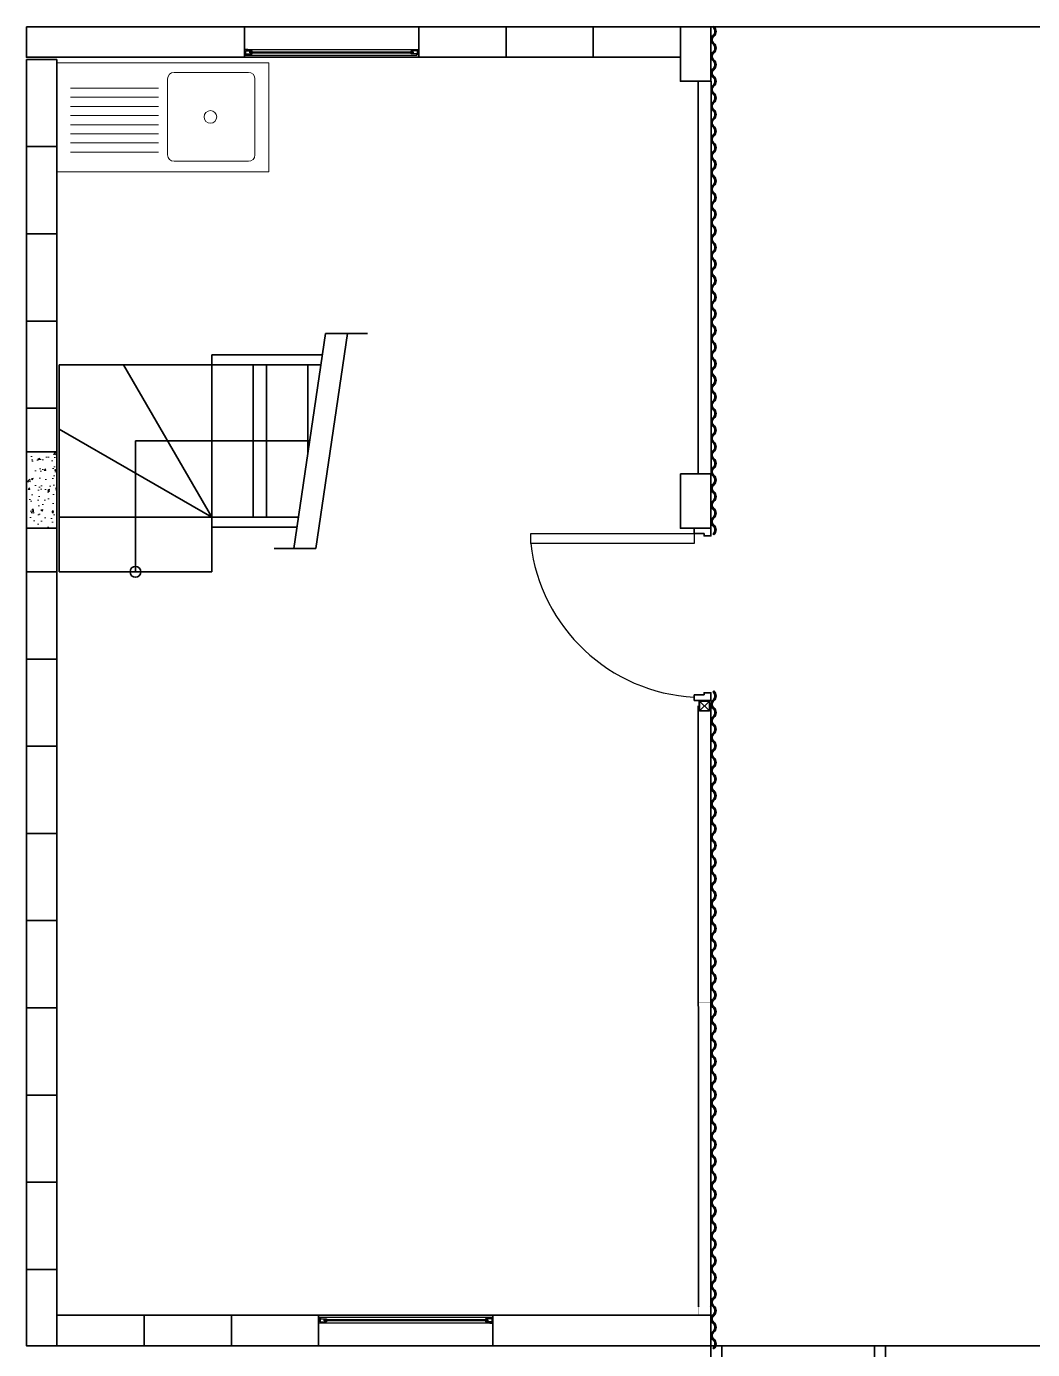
# Model space of a CAD drawing. Header units: metres. Extents: x 0 to 9.23, y -3.5 to 6.05.
# Drawn here: x 0 to 4.61, y -0.02 to 6.05 of the extents above; entities that cross this region are included whole.
import ezdxf

# ---------------------------------------------------------------- set-up
doc = ezdxf.new("R2010")
doc.units = ezdxf.units.M
doc.header["$LTSCALE"] = 5
doc.header["$MEASUREMENT"] = 0
for name, color, linetype, lineweight, true_color in [('A-DOOR-FULL', 4, 'Continuous', 25, 0x00ffff), ('A-FLOR-PATT', 8, 'Continuous', 18, 0x808080), ('A-FURN', 8, 'Continuous', 18, 0x808080), ('A-GLAZ-FULL', 4, 'Continuous', 25, 0x00ffff)]:
    doc.layers.add(name, color=color, linetype=linetype, lineweight=lineweight, true_color=true_color)
doc.layers.add('A-FLOR-LEVL', color=7, linetype='Continuous', lineweight=35)
doc.layers.add('A-WALL-FULL', color=7, linetype='Continuous', lineweight=35)

msp = doc.modelspace()

# ---------------------------------------------------------------- hatches: boundary and pattern name
at = {"layer": 'A-FLOR-PATT', "transparency": 33554687}
for points in [[(0.9994, 5.9462), (0.9994, 5.92), (1.0161, 5.92), (1.0161, 5.9225), (1.0019, 5.9225), (1.0019, 5.9437), (1.0161, 5.9437), (1.0161, 5.9462)], [(0.9994, 5.9462), (0.9994, 5.92), (1.0161, 5.92), (1.0161, 5.9225), (1.0019, 5.9225), (1.0019, 5.9437), (1.0161, 5.9437), (1.0161, 5.9462)], [(0.9994, 5.9462), (0.9994, 5.92), (1.0161, 5.92), (1.0161, 5.9225), (1.0019, 5.9225), (1.0019, 5.9437), (1.0161, 5.9437), (1.0161, 5.9462)], [(1.0161, 5.9437), (1.0161, 5.9462), (0.9994, 5.9462), (0.9994, 5.92), (1.0161, 5.92), (1.0161, 5.9225), (1.0019, 5.9225), (1.0019, 5.9437)], [(1.7999, 5.9462), (1.7999, 5.92), (1.7833, 5.92), (1.7833, 5.9225), (1.7974, 5.9225), (1.7974, 5.9437), (1.7833, 5.9437), (1.7833, 5.9462)], [(1.7999, 5.9462), (1.7999, 5.92), (1.7833, 5.92), (1.7833, 5.9225), (1.7974, 5.9225), (1.7974, 5.9437), (1.7833, 5.9437), (1.7833, 5.9462)], [(1.7999, 5.9462), (1.7999, 5.92), (1.7833, 5.92), (1.7833, 5.9225), (1.7974, 5.9225), (1.7974, 5.9437), (1.7833, 5.9437), (1.7833, 5.9462)], [(1.7833, 5.9437), (1.7833, 5.9462), (1.8, 5.9462), (1.8, 5.92), (1.7833, 5.92), (1.7833, 5.9225), (1.7975, 5.9225), (1.7975, 5.9437)], [(1.3567, 0.1062), (1.3567, 0.1037), (1.34, 0.1037), (1.34, 0.13), (1.3567, 0.13), (1.3567, 0.1275), (1.3425, 0.1275), (1.3425, 0.1062)], [(2.1249, 0.1062), (2.1249, 0.1037), (2.1416, 0.1037), (2.1416, 0.13), (2.1249, 0.13), (2.1249, 0.1275), (2.1391, 0.1275), (2.1391, 0.1062)]]:
    msp.add_hatch(color=256, dxfattribs=at).paths.add_polyline_path(points, flags=0)
h = msp.add_hatch(dxfattribs=at)
h.set_pattern_fill('AR-CONC', color=256, scale=0.0005, style=0, pattern_type=0)
h.set_pattern_definition([(50, (1e-13, 20), (0.09109233, -0.00796954), [0.009525, -0.104775]), (355, (1e-13, 20), (-0.0176214, 0.0955283), [0.00762, -0.08382]), (100.451, (0.00759, 19.99934), (0.07347125, 0.08755834), [0.008095, -0.089045]), (46.1842, (1e-13, 20.0254), (0.1355395, -0.0210212), [0.0142875, -0.1571625]), (96.6356, (0.0113, 20.02365), (0.1187021, 0.1237128), [0.0121425, -0.1335675]), (351.184, (1e-13, 20.0254), (0.1187023, 0.1237126), [0.01143, -0.12573]), (21, (0.0127, 20.01905), (0.07580744, -0.05113276), [0.009525, -0.104775]), (326, (0.0127, 20.01905), (0.030901, 0.092094), [0.00762, -0.08382]), (71.4514, (0.01902, 20.01479), (0.10670825, 0.04096143), [0.008095, -0.089045]), (37.5, (1e-13, 20), (0.0015443, 0.04227752), [0, -0.082804, 0, -0.08509, 0, -0.0841375]), (7.5, (1e-13, 20), (0.03340983, 0.05009029), [0, -0.048514, 0, -0.080899, 0, -0.0320675]), (327.5, (-0.02832, 20), (0.0677953, -0.00286437), [0, -0.03175, 0, -0.09906, 0, -0.131445]), (317.5, (-0.04102, 20), (0.0740646, 0.01271325), [0, -0.041275, 0, -0.065786, 0, -0.093345])])
h.paths.add_polyline_path([(0.14, 4.1), (0, 4.1), (0, 3.75), (0.14, 3.75)], flags=0)

# ---------------------------------------------------------------- linework, layer by layer
at = {"layer": 'A-DOOR-FULL'}
msp.add_lwpolyline([(2.313, 3.725), (3.063, 3.725), (3.063, 3.68), (2.313, 3.68)], close=True, dxfattribs=at)
msp.add_arc((3.1061, 3.7723), 0.7984, 186.63627, 266.90667, dxfattribs=at)
at = {"layer": 'A-FLOR-LEVL'}
for p, q in [((0.15, 4.455), (0.15, 4.5)), ((0.4459, 4.5), (0.15, 4.5)), ((0.15, 4.2041), (0.15, 4.5)), ((0.85, 4.5), (0.4459, 4.5)), ((0.85, 3.8), (0.4459, 4.5)), ((0.85, 3.8), (0.85, 4.5)), ((1.04, 3.8), (1.04, 4.5)), ((1.1008, 3.8), (1.1008, 4.5)), ((1.2908, 4.0925), (1.2908, 4.5)), ((0.85, 3.8), (0.15, 4.2041)), ((0.15, 3.8), (0.15, 4.2041)), ((0.5, 4.15), (1.2992, 4.15)), ((0.5, 4.15), (0.5, 3.55)), ((0.85, 3.8), (0.15, 3.8)), ((3.14, -3.5), (3.14, 0)), ((3.95, 0), (3.15, 0)), ((4, 0), (3.15, 0)), ((3.19, -3.5), (3.19, 0)), ((3.89, -3.5), (3.89, 0)), ((3.94, -3.5), (3.94, 0))]:
    msp.add_line(p, q, dxfattribs=at)
msp.add_circle((0.5, 3.55), 0.025, dxfattribs=at)
at = {"layer": 'A-FURN'}
for p, q in [((1.1118, 5.8839), (0.14, 5.8839)), ((1.1118, 5.3839), (1.1118, 5.8839)), ((0.6058, 5.7682), (0.2023, 5.7682)), ((0.6477, 5.8112), (0.6477, 5.4621)), ((0.6058, 5.7263), (0.2023, 5.7263)), ((0.6058, 5.6844), (0.2023, 5.6844)), ((0.6058, 5.6425), (0.2023, 5.6425)), ((0.6058, 5.6006), (0.2023, 5.6006)), ((0.6058, 5.5587), (0.2023, 5.5587)), ((0.6058, 5.5168), (0.2023, 5.5168)), ((0.6058, 5.4749), (0.2023, 5.4749))]:
    msp.add_line(p, q, dxfattribs=at)
for points in [[(1.0186, 5.8403), (0.6768, 5.8403)], [(1.0477, 5.8112), (1.0477, 5.4621)], [(1.0186, 5.433), (0.6768, 5.433)], [(1.1118, 5.3839), (0.14, 5.3839)]]:
    msp.add_lwpolyline(points, dxfattribs=at)
msp.add_circle((0.8441, 5.6367), 0.0291, dxfattribs=at)
for centre, start, end in [((0.6768, 5.8112), 90, 180), ((1.0186, 5.8112), 0, 90), ((0.6768, 5.4621), 180, 270), ((1.0186, 5.4621), 270, 0)]:
    msp.add_arc(centre, 0.0291, start, end, dxfattribs=at)
at = {"layer": 'A-GLAZ-FULL'}
for p, q in [((0.9994, 5.9462), (1.8, 5.9462)), ((1.0161, 5.9462), (0.9994, 5.9462)), ((0.9994, 5.92), (1.7914, 5.92)), ((1.0019, 5.9225), (1.0019, 5.9437)), ((1.0161, 5.9225), (1.0019, 5.9225)), ((1.0061, 5.9398), (1.0353, 5.9398)), ((1.0061, 5.9265), (1.0061, 5.9398)), ((1.0061, 5.9265), (1.0353, 5.9265)), ((1.0161, 5.9437), (1.0161, 5.9462)), ((1.0161, 5.92), (1.0161, 5.9225)), ((1.0253, 5.9306), (1.0253, 5.9356)), ((1.0253, 5.9356), (1.7741, 5.9356)), ((1.0253, 5.9306), (1.7741, 5.9306)), ((1.0353, 5.9356), (1.0353, 5.9398)), ((1.0353, 5.9265), (1.0353, 5.9306)), ((1.7641, 5.9356), (1.7641, 5.9398)), ((1.7933, 5.9398), (1.7641, 5.9398)), ((1.7641, 5.9265), (1.7641, 5.9306)), ((1.7933, 5.9265), (1.7641, 5.9265)), ((1.7741, 5.9356), (1.7741, 5.9306)), ((1.7914, 5.9437), (1.7914, 5.9462)), ((1.7914, 5.92), (1.7914, 5.9225)), ((1.7914, 5.9225), (1.7975, 5.9225)), ((1.7933, 5.9265), (1.7933, 5.9398)), ((1.7975, 5.9437), (1.7975, 5.9225)), ((1.8, 5.9462), (1.8, 5.92)), ((2.1416, 0.13), (1.34, 0.13)), ((1.34, 0.1037), (1.34, 0.13)), ((1.3425, 0.1062), (1.3425, 0.1275)), ((1.3486, 0.1275), (1.3425, 0.1275)), ((1.3467, 0.1235), (1.3759, 0.1235)), ((1.3467, 0.1235), (1.3467, 0.1102)), ((1.3486, 0.13), (1.3486, 0.1275)), ((1.3759, 0.1235), (1.3759, 0.1194)), ((2.1349, 0.1235), (2.1057, 0.1235)), ((2.1057, 0.1235), (2.1057, 0.1194)), ((2.1249, 0.13), (2.1249, 0.1275)), ((2.1249, 0.1275), (2.1391, 0.1275)), ((2.1349, 0.1235), (2.1349, 0.1102)), ((2.1391, 0.1275), (2.1391, 0.1062)), ((2.1416, 0.1037), (1.34, 0.1037)), ((1.3467, 0.1102), (1.3759, 0.1102)), ((1.3486, 0.1062), (1.3486, 0.1037)), ((2.1157, 0.1194), (1.3659, 0.1194)), ((1.3659, 0.1144), (1.3659, 0.1194)), ((2.1157, 0.1144), (1.3659, 0.1144)), ((1.3759, 0.1144), (1.3759, 0.1102)), ((2.1057, 0.1144), (2.1057, 0.1102)), ((2.1349, 0.1102), (2.1057, 0.1102)), ((2.1157, 0.1194), (2.1157, 0.1144)), ((2.1249, 0.1062), (2.1249, 0.1037)), ((2.1249, 0.1037), (2.1416, 0.1037))]:
    msp.add_line(p, q, dxfattribs=at)
at = {"layer": 'A-WALL-FULL'}
for p, q in [((1.8, 6.05), (1, 6.05)), ((2.2, 6.05), (1.8, 6.05)), ((1.8, 6.05), (1.8, 5.91)), ((2.2, 5.91), (2.2, 6.05)), ((2.6, 6.05), (2.2, 6.05)), ((2.2, 6.05), (2.2, 5.91)), ((3, 6.05), (2.6, 6.05)), ((2.6, 6.05), (2.6, 5.91)), ((2.6, 5.91), (2.6, 6.05)), ((3, 5.91), (3, 6.05)), ((6, 6.05), (3.14, 6.05)), ((3.1491, 6.0474), (3.1523, 6.0513)), ((0, 5.9), (0.14, 5.9)), ((0, 5.5), (0, 5.9)), ((0, 5.9), (0.14, 5.9)), ((0, 5.5), (0, 5.9)), ((0.14, 5.9), (0.14, 5.5)), ((0.14, 5.9), (0.14, 5.5)), ((1, 5.91), (1.8, 5.91)), ((1.8, 5.91), (2.2, 5.91)), ((2.2, 5.91), (2.6, 5.91)), ((2.6, 5.91), (3, 5.91)), ((3.0811, 4), (3.0811, 5.8)), ((3.1401, 4), (3.1401, 5.8)), ((0, 5.5), (0.14, 5.5)), ((0, 5.1), (0, 5.5)), ((0.14, 5.5), (0, 5.5)), ((0, 5.5), (0.14, 5.5)), ((0, 5.1), (0, 5.5)), ((0.14, 5.5), (0, 5.5)), ((0.14, 5.5), (0.14, 5.1)), ((0.14, 5.5), (0.14, 5.1)), ((3.1491, 5.3616), (3.1523, 5.3655)), ((0, 5.1), (0.14, 5.1)), ((0, 4.7), (0, 5.1)), ((0.14, 5.1), (0, 5.1)), ((0, 5.1), (0.14, 5.1)), ((0, 4.7), (0, 5.1)), ((0.14, 5.1), (0, 5.1)), ((0.14, 5.1), (0.14, 4.7)), ((0.14, 5.1), (0.14, 4.7)), ((3.1491, 4.9425), (3.1523, 4.9387)), ((3.1491, 4.8284), (3.1523, 4.8322)), ((0, 4.7), (0.14, 4.7)), ((0, 4.3), (0, 4.7)), ((0.14, 4.7), (0, 4.7)), ((0, 4.7), (0.14, 4.7)), ((0, 4.3), (0, 4.7)), ((0.14, 4.7), (0, 4.7)), ((0.14, 4.7), (0.14, 4.3)), ((0.14, 4.7), (0.14, 4.3)), ((1.3571, 4.545), (0.85, 4.545)), ((0.85, 4.5), (0.85, 4.545)), ((1.3505, 4.5), (0.85, 4.5)), ((0.14, 4.3), (0, 4.3)), ((0, 4.3), (0.14, 4.3)), ((0, 4.1), (0, 4.3)), ((0.14, 4.3), (0, 4.3)), ((0.14, 4.3), (0.14, 4.1)), ((3.1491, 4.2567), (3.1523, 4.2529)), ((0.14, 4.1), (0, 4.1)), ((0.15, 3.8), (0.15, 3.55)), ((0.85, 3.8), (1.2479, 3.8)), ((0.85, 3.8), (0.85, 3.755)), ((0.85, 3.8), (0.85, 3.755)), ((0, 3.75), (0.14, 3.75)), ((0, 3.55), (0, 3.75)), ((0.14, 3.75), (0.14, 3.55)), ((1.2413, 3.755), (0.85, 3.755)), ((0.85, 3.755), (0.85, 3.55)), ((3.1491, 3.7235), (3.1523, 3.7196)), ((0, 3.55), (0.14, 3.55)), ((0, 3.15), (0, 3.55)), ((0.14, 3.55), (0, 3.55)), ((0.14, 3.55), (0.14, 3.15)), ((0.85, 3.55), (0.15, 3.55)), ((0.14, 3.15), (0, 3.15)), ((0, 3.15), (0.14, 3.15)), ((0, 2.75), (0, 3.15)), ((0.14, 3.15), (0.14, 2.75)), ((3.1491, 2.9996), (3.1523, 3.0034)), ((3.0816, 2.936), (3.082, 0.1792)), ((3.0879, 2.9569), (3.1329, 2.913)), ((3.0879, 2.9119), (3.1329, 2.9569)), ((3.14, 0.14), (3.1395, 2.936)), ((0.14, 2.75), (0, 2.75)), ((0, 2.75), (0.14, 2.75)), ((0, 2.35), (0, 2.75)), ((0.14, 2.75), (0.14, 2.35)), ((0.14, 2.35), (0, 2.35)), ((0, 2.35), (0.14, 2.35)), ((0, 1.95), (0, 2.35)), ((0.14, 2.35), (0.14, 1.95)), ((0.14, 1.95), (0, 1.95)), ((0, 1.95), (0.14, 1.95)), ((0, 1.55), (0, 1.95)), ((0.14, 1.95), (0.14, 1.55)), ((3.1491, 1.9328), (3.1523, 1.9366)), ((3.1491, 1.8947), (3.1523, 1.8908)), ((0.14, 1.55), (0, 1.55)), ((0, 1.55), (0.14, 1.55)), ((0, 1.15), (0, 1.55)), ((0.14, 1.55), (0.14, 1.15)), ((0.14, 1.15), (0, 1.15)), ((0, 1.15), (0.14, 1.15)), ((0, 0.75), (0, 1.15)), ((0.14, 1.15), (0.14, 0.75)), ((3.1491, 1.0946), (3.1523, 1.0984)), ((3.1491, 0.8279), (3.1523, 0.824)), ((0.14, 0.75), (0, 0.75)), ((0, 0.75), (0.14, 0.75)), ((0, 0.35), (0, 0.75)), ((0.14, 0.75), (0.14, 0.35)), ((0.14, 0.35), (0, 0.35)), ((0.54, 0.14), (0.14, 0.14)), ((0.14, 0.14), (0.14, 0)), ((0.54, 0), (0.54, 0.14)), ((0.94, 0.14), (0.54, 0.14)), ((0.54, 0.14), (0.54, 0)), ((1.34, 0.14), (0.94, 0.14)), ((0.94, 0.14), (0.94, 0)), ((0.94, 0), (0.94, 0.14)), ((1.34, 0.14), (2.14, 0.14)), ((1.34, 0), (1.34, 0.14)), ((3.14, 0), (6.15, 0)), ((0.14, 0), (0.54, 0)), ((0.54, 0), (0.94, 0)), ((0.94, 0), (1.34, 0)), ((2.14, 0), (1.34, 0)), ((3.1491, -0.0103), (3.1523, -0.0142))]:
    msp.add_line(p, q, dxfattribs=at)
for points in [[(0, 6.05), (1, 6.05), (1, 5.91), (0, 5.91)], [(3, 6.05), (3.14, 6.05), (3.14, 5.8), (3, 5.8)], [(0, 4.1), (0.14, 4.1), (0.14, 3.75), (0, 3.75)], [(3, 4), (3.14, 4), (3.14, 3.75), (3, 3.75)], [(3.1329, 2.9569), (3.0879, 2.9569), (3.0879, 2.9119), (3.1329, 2.9119)], [(0, 0.35), (0.14, 0.35), (0.14, 0), (0, 0)], [(2.14, 0.14), (3.14, 0.14), (3.14, 0), (2.14, 0)]]:
    msp.add_lwpolyline(points, close=True, dxfattribs=at)
at = {"layer": 'A-WALL-FULL', "const_width": 0.001}
for points in [[(3.1336, 5.7615), (3.1396, 5.7615), (3.1396, 5.7995), (3.1336, 5.7995), (3.1317, 5.7975), (3.1006, 5.7975), (3.0896, 5.7975), (3.0876, 5.7995), (3.0816, 5.7995), (3.0816, 5.7615), (3.0876, 5.7615)], [(3.1335, 4.0385), (3.1395, 4.0385), (3.1395, 4.0005), (3.1335, 4.0005), (3.1316, 4.0025), (3.1005, 4.0025), (3.0895, 4.0025), (3.0875, 4.0005), (3.0815, 4.0005), (3.0815, 4.0385), (3.0875, 4.0385)], [(3.1335, 2.922), (3.1395, 2.922), (3.1395, 2.96), (3.1335, 2.96), (3.1316, 2.958), (3.1005, 2.958), (3.0895, 2.958), (3.0875, 2.96), (3.0815, 2.96), (3.0815, 2.922), (3.0875, 2.922)], [(3.1338, 1.5386), (3.1398, 1.5386), (3.1398, 1.5766), (3.1338, 1.5766), (3.1319, 1.5746), (3.1008, 1.5746), (3.0898, 1.5746), (3.0878, 1.5766), (3.0818, 1.5766), (3.0818, 1.5386), (3.0878, 1.5386)], [(3.1335, 0.1792), (3.1395, 0.1792), (3.1395, 0.1412), (3.1335, 0.1412), (3.1316, 0.1431), (3.1005, 0.1431), (3.0895, 0.1431), (3.0875, 0.1412), (3.0815, 0.1412), (3.0815, 0.1792), (3.0875, 0.1792)]]:
    msp.add_lwpolyline(points, dxfattribs=at)
at = {"layer": 'A-WALL-FULL'}
for points in [[(1.3716, 4.6437), (1.2268, 3.6563)], [(1.4729, 4.6437), (1.3281, 3.6563)], [(1.3716, 4.6437), (1.5639, 4.6437)], [(3.108, 3.75), (3.108, 3.75), (3.063, 3.75), (3.063, 3.725), (3.108, 3.725)], [(3.108, 3.725), (3.108, 3.715), (3.14, 3.715), (3.14, 3.75), (3.108, 3.75)], [(1.3281, 3.6563), (1.1358, 3.6563)], [(3.108, 2.96), (3.108, 2.96), (3.063, 2.96), (3.063, 2.985), (3.108, 2.985)], [(3.108, 2.985), (3.108, 2.995), (3.14, 2.995), (3.14, 2.96), (3.108, 2.96)]]:
    msp.add_lwpolyline(points, dxfattribs=at)
for centre, radius, start, end in [((3.1648, 5.9903), 0.0247, 129.42406, 230.57594), ((3.1335, 6.0284), 0.0247, 309.42406, 50.57594), ((3.1335, 6.0284), 0.0297, 309.42406, 50.57594), ((3.1648, 5.9903), 0.0197, 129.42406, 230.57594), ((3.1335, 5.9522), 0.0247, 309.42406, 50.57594), ((3.1335, 5.9522), 0.0297, 309.42406, 50.57594), ((3.1648, 5.9141), 0.0247, 129.42406, 230.57594), ((3.1648, 5.9141), 0.0197, 129.42406, 230.57594), ((3.1335, 5.876), 0.0247, 309.42406, 50.57594), ((3.1335, 5.876), 0.0297, 309.42406, 50.57594), ((3.1648, 5.8379), 0.0247, 129.42406, 230.57594), ((3.1648, 5.8379), 0.0197, 129.42406, 230.57594), ((3.1648, 5.7617), 0.0247, 129.42406, 230.57594), ((3.1648, 5.7617), 0.0197, 129.42406, 230.57594), ((3.1335, 5.7998), 0.0247, 309.42406, 50.57594), ((3.1335, 5.7998), 0.0297, 309.42406, 50.57594), ((3.1648, 5.6855), 0.0247, 129.42406, 230.57594), ((3.1335, 5.7236), 0.0247, 309.42406, 50.57594), ((3.1335, 5.7236), 0.0297, 309.42406, 50.57594), ((3.1648, 5.6855), 0.0197, 129.42406, 230.57594), ((3.1335, 5.6474), 0.0247, 309.42406, 50.57594), ((3.1335, 5.6474), 0.0297, 309.42406, 50.57594), ((3.1648, 5.6093), 0.0247, 129.42406, 230.57594), ((3.1648, 5.6093), 0.0197, 129.42406, 230.57594), ((3.1335, 5.5712), 0.0247, 309.42406, 50.57594), ((3.1335, 5.5712), 0.0297, 309.42406, 50.57594), ((3.1648, 5.5331), 0.0247, 129.42406, 230.57594), ((3.1648, 5.5331), 0.0197, 129.42406, 230.57594), ((3.1648, 5.4569), 0.0247, 129.42406, 230.57594), ((3.1648, 5.4569), 0.0197, 129.42406, 230.57594), ((3.1335, 5.495), 0.0247, 309.42406, 50.57594), ((3.1335, 5.495), 0.0297, 309.42406, 50.57594), ((3.1335, 5.4188), 0.0247, 309.42406, 50.57594), ((3.1335, 5.4188), 0.0297, 309.42406, 50.57594), ((3.1648, 5.3807), 0.0247, 129.42406, 230.57594), ((3.1648, 5.3807), 0.0197, 129.42406, 230.57594), ((3.1335, 5.3426), 0.0247, 309.42406, 50.57594), ((3.1335, 5.3426), 0.0247, 309.42406, 50.57594), ((3.1335, 5.3426), 0.0297, 309.42406, 50.57594), ((3.1335, 5.3426), 0.0297, 309.42406, 50.57594), ((3.1648, 5.3045), 0.0247, 129.42406, 230.57594), ((3.1648, 5.3045), 0.0247, 129.42406, 230.57594), ((3.1648, 5.3045), 0.0197, 129.42406, 230.57594), ((3.1648, 5.3045), 0.0197, 129.42406, 230.57594), ((3.1335, 5.2664), 0.0247, 309.42406, 50.57594), ((3.1335, 5.2664), 0.0247, 309.42406, 50.57594), ((3.1335, 5.2664), 0.0297, 309.42406, 50.57594), ((3.1335, 5.2664), 0.0297, 309.42406, 50.57594), ((3.1648, 5.2283), 0.0247, 129.42406, 230.57594), ((3.1648, 5.2283), 0.0247, 129.42406, 230.57594), ((3.1648, 5.2283), 0.0197, 129.42406, 230.57594), ((3.1648, 5.2283), 0.0197, 129.42406, 230.57594), ((3.1648, 5.1521), 0.0247, 129.42406, 230.57594), ((3.1648, 5.1521), 0.0247, 129.42406, 230.57594), ((3.1648, 5.1521), 0.0197, 129.42406, 230.57594), ((3.1648, 5.1521), 0.0197, 129.42406, 230.57594), ((3.1335, 5.1902), 0.0247, 309.42406, 50.57594), ((3.1335, 5.1902), 0.0247, 309.42406, 50.57594), ((3.1335, 5.1902), 0.0297, 309.42406, 50.57594), ((3.1335, 5.1902), 0.0297, 309.42406, 50.57594), ((3.1335, 5.114), 0.0247, 309.42406, 50.57594), ((3.1335, 5.114), 0.0247, 309.42406, 50.57594), ((3.1335, 5.114), 0.0297, 309.42406, 50.57594), ((3.1335, 5.114), 0.0297, 309.42406, 50.57594), ((3.1648, 5.0759), 0.0247, 129.42406, 230.57594), ((3.1648, 5.0759), 0.0247, 129.42406, 230.57594), ((3.1648, 5.0759), 0.0197, 129.42406, 230.57594), ((3.1648, 5.0759), 0.0197, 129.42406, 230.57594), ((3.1335, 5.0378), 0.0247, 309.42406, 50.57594), ((3.1335, 5.0378), 0.0247, 309.42406, 50.57594), ((3.1335, 5.0378), 0.0297, 309.42406, 50.57594), ((3.1335, 5.0378), 0.0297, 309.42406, 50.57594), ((3.1648, 4.9997), 0.0247, 129.42406, 230.57594), ((3.1648, 4.9997), 0.0247, 129.42406, 230.57594), ((3.1648, 4.9997), 0.0197, 129.42406, 230.57594), ((3.1648, 4.9997), 0.0197, 129.42406, 230.57594), ((3.1335, 4.9616), 0.0247, 309.42406, 50.57594), ((3.1335, 4.9616), 0.0247, 309.42406, 50.57594), ((3.1335, 4.9616), 0.0297, 309.42406, 50.57594), ((3.1335, 4.9616), 0.0297, 309.42406, 50.57594), ((3.1648, 4.9235), 0.0247, 129.42406, 230.57594), ((3.1648, 4.9235), 0.0197, 129.42406, 230.57594), ((3.1648, 4.8473), 0.0247, 129.42406, 230.57594), ((3.1648, 4.8473), 0.0197, 129.42406, 230.57594), ((3.1335, 4.8854), 0.0247, 309.42406, 50.57594), ((3.1335, 4.8854), 0.0297, 309.42406, 50.57594), ((3.1335, 4.8093), 0.0247, 309.42406, 50.57594), ((3.1335, 4.8092), 0.0247, 309.42406, 50.57594), ((3.1335, 4.8093), 0.0297, 309.42406, 50.57594), ((3.1335, 4.8092), 0.0297, 309.42406, 50.57594), ((3.1648, 4.7712), 0.0247, 129.42406, 230.57594), ((3.1648, 4.7711), 0.0247, 129.42406, 230.57594), ((3.1648, 4.7712), 0.0197, 129.42406, 230.57594), ((3.1648, 4.7711), 0.0197, 129.42406, 230.57594), ((3.1335, 4.7331), 0.0247, 309.42406, 50.57594), ((3.1335, 4.733), 0.0247, 309.42406, 50.57594), ((3.1335, 4.7331), 0.0297, 309.42406, 50.57594), ((3.1335, 4.733), 0.0297, 309.42406, 50.57594), ((3.1648, 4.695), 0.0247, 129.42406, 230.57594), ((3.1648, 4.6949), 0.0247, 129.42406, 230.57594), ((3.1648, 4.695), 0.0197, 129.42406, 230.57594), ((3.1648, 4.6949), 0.0197, 129.42406, 230.57594), ((3.1335, 4.6569), 0.0247, 309.42406, 50.57594), ((3.1335, 4.6568), 0.0247, 309.42406, 50.57594), ((3.1335, 4.6569), 0.0297, 309.42406, 50.57594), ((3.1335, 4.6568), 0.0297, 309.42406, 50.57594), ((3.1648, 4.6188), 0.0247, 129.42406, 230.57594), ((3.1648, 4.6187), 0.0247, 129.42406, 230.57594), ((3.1648, 4.6188), 0.0197, 129.42406, 230.57594), ((3.1648, 4.6187), 0.0197, 129.42406, 230.57594), ((3.1648, 4.5426), 0.0247, 129.42406, 230.57594), ((3.1648, 4.5425), 0.0247, 129.42406, 230.57594), ((3.1648, 4.5426), 0.0197, 129.42406, 230.57594), ((3.1648, 4.5425), 0.0197, 129.42406, 230.57594), ((3.1335, 4.5807), 0.0247, 309.42406, 50.57594), ((3.1335, 4.5806), 0.0247, 309.42406, 50.57594), ((3.1335, 4.5807), 0.0297, 309.42406, 50.57594), ((3.1335, 4.5806), 0.0297, 309.42406, 50.57594), ((3.1335, 4.5045), 0.0247, 309.42406, 50.57594), ((3.1335, 4.5044), 0.0247, 309.42406, 50.57594), ((3.1335, 4.5045), 0.0297, 309.42406, 50.57594), ((3.1335, 4.5044), 0.0297, 309.42406, 50.57594), ((3.1648, 4.4664), 0.0247, 129.42406, 230.57594), ((3.1648, 4.4663), 0.0247, 129.42406, 230.57594), ((3.1648, 4.4664), 0.0197, 129.42406, 230.57594), ((3.1648, 4.4663), 0.0197, 129.42406, 230.57594), ((3.1335, 4.4283), 0.0247, 309.42406, 50.57594), ((3.1335, 4.4282), 0.0247, 309.42406, 50.57594), ((3.1335, 4.4283), 0.0297, 309.42406, 50.57594), ((3.1335, 4.4282), 0.0297, 309.42406, 50.57594), ((3.1648, 4.3902), 0.0247, 129.42406, 230.57594), ((3.1648, 4.3901), 0.0247, 129.42406, 230.57594), ((3.1648, 4.3902), 0.0197, 129.42406, 230.57594), ((3.1648, 4.3901), 0.0197, 129.42406, 230.57594), ((3.1335, 4.3521), 0.0247, 309.42406, 50.57594), ((3.1335, 4.352), 0.0247, 309.42406, 50.57594), ((3.1335, 4.3521), 0.0297, 309.42406, 50.57594), ((3.1335, 4.352), 0.0297, 309.42406, 50.57594), ((3.1648, 4.314), 0.0247, 129.42406, 230.57594), ((3.1648, 4.3139), 0.0247, 129.42406, 230.57594), ((3.1648, 4.314), 0.0197, 129.42406, 230.57594), ((3.1648, 4.3139), 0.0197, 129.42406, 230.57594), ((3.1648, 4.2378), 0.0247, 129.42406, 230.57594), ((3.1648, 4.2378), 0.0197, 129.42406, 230.57594), ((3.1335, 4.2759), 0.0247, 309.42406, 50.57594), ((3.1335, 4.2758), 0.0247, 309.42406, 50.57594), ((3.1335, 4.2759), 0.0297, 309.42406, 50.57594), ((3.1335, 4.2758), 0.0297, 309.42406, 50.57594), ((3.1335, 4.1997), 0.0247, 309.42406, 50.57594), ((3.1335, 4.1997), 0.0297, 309.42406, 50.57594), ((3.1648, 4.1616), 0.0247, 129.42406, 230.57594), ((3.1648, 4.1616), 0.0197, 129.42406, 230.57594), ((3.1335, 4.1235), 0.0247, 309.42406, 50.57594), ((3.1335, 4.1235), 0.0297, 309.42406, 50.57594), ((3.1648, 4.0854), 0.0247, 129.42406, 230.57594), ((3.1648, 4.0854), 0.0197, 129.42406, 230.57594), ((3.1335, 4.0473), 0.0247, 309.42406, 50.57594), ((3.1335, 4.0473), 0.0297, 309.42406, 50.57594), ((3.1648, 4.0092), 0.0247, 129.42406, 230.57594), ((3.1648, 4.0092), 0.0197, 129.42406, 230.57594), ((3.1648, 3.933), 0.0247, 129.42406, 230.57594), ((3.1648, 3.933), 0.0197, 129.42406, 230.57594), ((3.1335, 3.9711), 0.0247, 309.42406, 50.57594), ((3.1335, 3.9711), 0.0297, 309.42406, 50.57594), ((3.1335, 3.8949), 0.0247, 309.42406, 50.57594), ((3.1335, 3.8949), 0.0297, 309.42406, 50.57594), ((3.1648, 3.8568), 0.0247, 129.42406, 230.57594), ((3.1648, 3.8568), 0.0197, 129.42406, 230.57594), ((3.1335, 3.8187), 0.0247, 309.42406, 50.57594), ((3.1335, 3.8187), 0.0297, 309.42406, 50.57594), ((3.1648, 3.7806), 0.0247, 129.42406, 230.57594), ((3.1648, 3.7806), 0.0197, 129.42406, 230.57594), ((3.1335, 3.7425), 0.0297, 309.42406, 50.57594), ((3.1335, 3.7425), 0.0247, 309.42406, 50.57594), ((3.1335, 2.9805), 0.0247, 309.42406, 50.57594), ((3.1335, 2.9805), 0.0297, 309.42406, 50.57594), ((3.1648, 2.9424), 0.0247, 129.42406, 230.57594), ((3.1648, 2.9424), 0.0197, 129.42406, 230.57594), ((3.1335, 2.9043), 0.0247, 309.42406, 50.57594), ((3.1335, 2.9043), 0.0297, 309.42406, 50.57594), ((3.1648, 2.8662), 0.0247, 129.42406, 230.57594), ((3.1648, 2.8662), 0.0197, 129.42406, 230.57594), ((3.1648, 2.79), 0.0247, 129.42406, 230.57594), ((3.1648, 2.79), 0.0197, 129.42406, 230.57594), ((3.1335, 2.8281), 0.0247, 309.42406, 50.57594), ((3.1335, 2.8281), 0.0297, 309.42406, 50.57594), ((3.1648, 2.7138), 0.0247, 129.42406, 230.57594), ((3.1335, 2.7519), 0.0247, 309.42406, 50.57594), ((3.1335, 2.7519), 0.0297, 309.42406, 50.57594), ((3.1648, 2.7138), 0.0197, 129.42406, 230.57594), ((3.1335, 2.6757), 0.0247, 309.42406, 50.57594), ((3.1335, 2.6757), 0.0297, 309.42406, 50.57594), ((3.1648, 2.6376), 0.0247, 129.42406, 230.57594), ((3.1648, 2.6376), 0.0197, 129.42406, 230.57594), ((3.1335, 2.5995), 0.0247, 309.42406, 50.57594), ((3.1335, 2.5995), 0.0297, 309.42406, 50.57594), ((3.1648, 2.5614), 0.0247, 129.42406, 230.57594), ((3.1648, 2.5614), 0.0197, 129.42406, 230.57594), ((3.1648, 2.4852), 0.0247, 129.42406, 230.57594), ((3.1648, 2.4852), 0.0197, 129.42406, 230.57594), ((3.1335, 2.5233), 0.0247, 309.42406, 50.57594), ((3.1335, 2.5233), 0.0297, 309.42406, 50.57594), ((3.1648, 2.409), 0.0247, 129.42406, 230.57594), ((3.1335, 2.4471), 0.0247, 309.42406, 50.57594), ((3.1335, 2.4471), 0.0297, 309.42406, 50.57594), ((3.1648, 2.409), 0.0197, 129.42406, 230.57594), ((3.1335, 2.3709), 0.0247, 309.42406, 50.57594), ((3.1335, 2.3709), 0.0297, 309.42406, 50.57594), ((3.1648, 2.3328), 0.0247, 129.42406, 230.57594), ((3.1648, 2.3328), 0.0197, 129.42406, 230.57594), ((3.1335, 2.2947), 0.0247, 309.42406, 50.57594), ((3.1335, 2.2947), 0.0297, 309.42406, 50.57594), ((3.1648, 2.2566), 0.0247, 129.42406, 230.57594), ((3.1648, 2.2566), 0.0197, 129.42406, 230.57594), ((3.1648, 2.1804), 0.0247, 129.42406, 230.57594), ((3.1648, 2.1804), 0.0197, 129.42406, 230.57594), ((3.1335, 2.2185), 0.0247, 309.42406, 50.57594), ((3.1335, 2.2185), 0.0297, 309.42406, 50.57594), ((3.1335, 2.1423), 0.0247, 309.42406, 50.57594), ((3.1335, 2.1423), 0.0297, 309.42406, 50.57594), ((3.1648, 2.1042), 0.0247, 129.42406, 230.57594), ((3.1648, 2.1042), 0.0197, 129.42406, 230.57594), ((3.1335, 2.0661), 0.0247, 309.42406, 50.57594), ((3.1335, 2.0661), 0.0297, 309.42406, 50.57594), ((3.1648, 2.028), 0.0247, 129.42406, 230.57594), ((3.1648, 2.028), 0.0197, 129.42406, 230.57594), ((3.1335, 1.9899), 0.0247, 309.42406, 50.57594), ((3.1335, 1.9899), 0.0297, 309.42406, 50.57594), ((3.1648, 1.9518), 0.0247, 129.42406, 230.57594), ((3.1648, 1.9518), 0.0197, 129.42406, 230.57594), ((3.1648, 1.8756), 0.0247, 129.42406, 230.57594), ((3.1648, 1.8756), 0.0197, 129.42406, 230.57594), ((3.1335, 1.9137), 0.0247, 309.42406, 50.57594), ((3.1335, 1.9137), 0.0247, 309.42406, 50.57594), ((3.1335, 1.9137), 0.0297, 309.42406, 50.57594), ((3.1335, 1.9137), 0.0297, 309.42406, 50.57594), ((3.1335, 1.8375), 0.0247, 309.42406, 50.57594), ((3.1335, 1.8375), 0.0297, 309.42406, 50.57594), ((3.1648, 1.7994), 0.0247, 129.42406, 230.57594), ((3.1648, 1.7994), 0.0197, 129.42406, 230.57594), ((3.1335, 1.7613), 0.0247, 309.42406, 50.57594), ((3.1335, 1.7613), 0.0297, 309.42406, 50.57594), ((3.1648, 1.7232), 0.0247, 129.42406, 230.57594), ((3.1648, 1.7232), 0.0197, 129.42406, 230.57594), ((3.1335, 1.6851), 0.0247, 309.42406, 50.57594), ((3.1335, 1.6851), 0.0297, 309.42406, 50.57594), ((3.1648, 1.647), 0.0247, 129.42406, 230.57594), ((3.1648, 1.647), 0.0197, 129.42406, 230.57594), ((3.1648, 1.5708), 0.0247, 129.42406, 230.57594), ((3.1648, 1.5708), 0.0197, 129.42406, 230.57594), ((3.1335, 1.6089), 0.0247, 309.42406, 50.57594), ((3.1335, 1.6089), 0.0297, 309.42406, 50.57594), ((3.1335, 1.5327), 0.0247, 309.42406, 50.57594), ((3.1335, 1.5327), 0.0297, 309.42406, 50.57594), ((3.1648, 1.4946), 0.0247, 129.42406, 230.57594), ((3.1648, 1.4946), 0.0197, 129.42406, 230.57594), ((3.1335, 1.4565), 0.0247, 309.42406, 50.57594), ((3.1335, 1.4565), 0.0297, 309.42406, 50.57594), ((3.1648, 1.4184), 0.0247, 129.42406, 230.57594), ((3.1648, 1.4184), 0.0197, 129.42406, 230.57594), ((3.1335, 1.3803), 0.0247, 309.42406, 50.57594), ((3.1335, 1.3803), 0.0297, 309.42406, 50.57594), ((3.1648, 1.3422), 0.0247, 129.42406, 230.57594), ((3.1648, 1.3422), 0.0197, 129.42406, 230.57594), ((3.1648, 1.266), 0.0247, 129.42406, 230.57594), ((3.1648, 1.266), 0.0197, 129.42406, 230.57594), ((3.1335, 1.3041), 0.0247, 309.42406, 50.57594), ((3.1335, 1.3041), 0.0297, 309.42406, 50.57594), ((3.1335, 1.2279), 0.0247, 309.42406, 50.57594), ((3.1335, 1.2279), 0.0297, 309.42406, 50.57594), ((3.1648, 1.1898), 0.0247, 129.42406, 230.57594), ((3.1648, 1.1898), 0.0197, 129.42406, 230.57594), ((3.1335, 1.1517), 0.0247, 309.42406, 50.57594), ((3.1335, 1.1517), 0.0297, 309.42406, 50.57594), ((3.1648, 1.1136), 0.0247, 129.42406, 230.57594), ((3.1648, 1.1136), 0.0197, 129.42406, 230.57594), ((3.1335, 1.0755), 0.0247, 309.42406, 50.57594), ((3.1335, 1.0755), 0.0247, 309.42406, 50.57594), ((3.1335, 1.0755), 0.0297, 309.42406, 50.57594), ((3.1335, 1.0755), 0.0297, 309.42406, 50.57594), ((3.1648, 1.0374), 0.0247, 129.42406, 230.57594), ((3.1648, 1.0374), 0.0247, 129.42406, 230.57594), ((3.1648, 1.0374), 0.0197, 129.42406, 230.57594), ((3.1648, 1.0374), 0.0197, 129.42406, 230.57594), ((3.1648, 0.9612), 0.0247, 129.42406, 230.57594), ((3.1648, 0.9612), 0.0247, 129.42406, 230.57594), ((3.1648, 0.9612), 0.0197, 129.42406, 230.57594), ((3.1648, 0.9612), 0.0197, 129.42406, 230.57594), ((3.1335, 0.9993), 0.0247, 309.42406, 50.57594), ((3.1335, 0.9993), 0.0247, 309.42406, 50.57594), ((3.1335, 0.9993), 0.0297, 309.42406, 50.57594), ((3.1335, 0.9993), 0.0297, 309.42406, 50.57594), ((3.1335, 0.9231), 0.0247, 309.42406, 50.57594), ((3.1335, 0.9231), 0.0247, 309.42406, 50.57594), ((3.1335, 0.9231), 0.0297, 309.42406, 50.57594), ((3.1335, 0.9231), 0.0297, 309.42406, 50.57594), ((3.1648, 0.885), 0.0247, 129.42406, 230.57594), ((3.1648, 0.885), 0.0247, 129.42406, 230.57594), ((3.1648, 0.885), 0.0197, 129.42406, 230.57594), ((3.1648, 0.885), 0.0197, 129.42406, 230.57594), ((3.1335, 0.8469), 0.0247, 309.42406, 50.57594), ((3.1335, 0.8469), 0.0247, 309.42406, 50.57594), ((3.1335, 0.8469), 0.0297, 309.42406, 50.57594), ((3.1335, 0.8469), 0.0297, 309.42406, 50.57594), ((3.1648, 0.8088), 0.0247, 129.42406, 230.57594), ((3.1648, 0.8088), 0.0197, 129.42406, 230.57594), ((3.1335, 0.7707), 0.0247, 309.42406, 50.57594), ((3.1335, 0.7707), 0.0297, 309.42406, 50.57594), ((3.1648, 0.7326), 0.0247, 129.42406, 230.57594), ((3.1648, 0.7326), 0.0197, 129.42406, 230.57594), ((3.1648, 0.6564), 0.0247, 129.42406, 230.57594), ((3.1648, 0.6564), 0.0197, 129.42406, 230.57594), ((3.1335, 0.6945), 0.0247, 309.42406, 50.57594), ((3.1335, 0.6945), 0.0297, 309.42406, 50.57594), ((3.1335, 0.6183), 0.0247, 309.42406, 50.57594), ((3.1335, 0.6183), 0.0297, 309.42406, 50.57594), ((3.1648, 0.5802), 0.0247, 129.42406, 230.57594), ((3.1648, 0.5802), 0.0197, 129.42406, 230.57594), ((3.1335, 0.5421), 0.0247, 309.42406, 50.57594), ((3.1335, 0.5421), 0.0297, 309.42406, 50.57594), ((3.1648, 0.504), 0.0247, 129.42406, 230.57594), ((3.1648, 0.504), 0.0197, 129.42406, 230.57594), ((3.1335, 0.4659), 0.0297, 309.42406, 50.57594), ((3.1648, 0.4278), 0.0247, 129.42406, 230.57594), ((3.1648, 0.4278), 0.0197, 129.42406, 230.57594), ((3.1335, 0.4659), 0.0247, 309.42406, 50.57594), ((3.1648, 0.3516), 0.0247, 129.42406, 230.57594), ((3.1648, 0.3516), 0.0197, 129.42406, 230.57594), ((3.1335, 0.3897), 0.0247, 309.42406, 50.57594), ((3.1335, 0.3897), 0.0297, 309.42406, 50.57594), ((3.1335, 0.3135), 0.0247, 309.42406, 50.57594), ((3.1335, 0.3135), 0.0297, 309.42406, 50.57594), ((3.1648, 0.2754), 0.0247, 129.42406, 230.57594), ((3.1648, 0.2754), 0.0197, 129.42406, 230.57594), ((3.1335, 0.2373), 0.0247, 309.42406, 50.57594), ((3.1335, 0.2373), 0.0297, 309.42406, 50.57594), ((3.1648, 0.1992), 0.0247, 129.42406, 230.57594), ((3.1648, 0.1992), 0.0197, 129.42406, 230.57594), ((3.1335, 0.1611), 0.0297, 309.42406, 50.57594), ((3.1648, 0.123), 0.0247, 129.42406, 230.57594), ((3.1648, 0.123), 0.0197, 129.42406, 230.57594), ((3.1335, 0.1611), 0.0247, 309.42406, 50.57594), ((3.1648, 0.0468), 0.0247, 129.42406, 230.57594), ((3.1648, 0.0468), 0.0197, 129.42406, 230.57594), ((3.1335, 0.0849), 0.0247, 309.42406, 50.57594), ((3.1335, 0.0849), 0.0297, 309.42406, 50.57594), ((3.1335, 0.0087), 0.0247, 309.42406, 50.57594), ((3.1335, 0.0087), 0.0297, 309.42406, 50.57594)]:
    msp.add_arc(centre, radius, start, end, dxfattribs=at)

doc.saveas('drawing.dxf')
